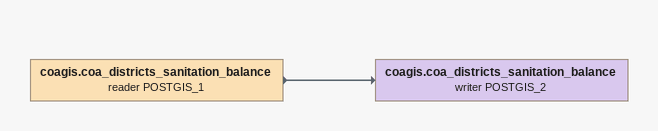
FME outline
coagis.coa_districts_sanitation_balance (reader POSTGIS_1)
    -> coagis.coa_districts_sanitation_balance (writer POSTGIS_2)
coagis.coa_districts_sanitation_balance (writer POSTGIS_2)
